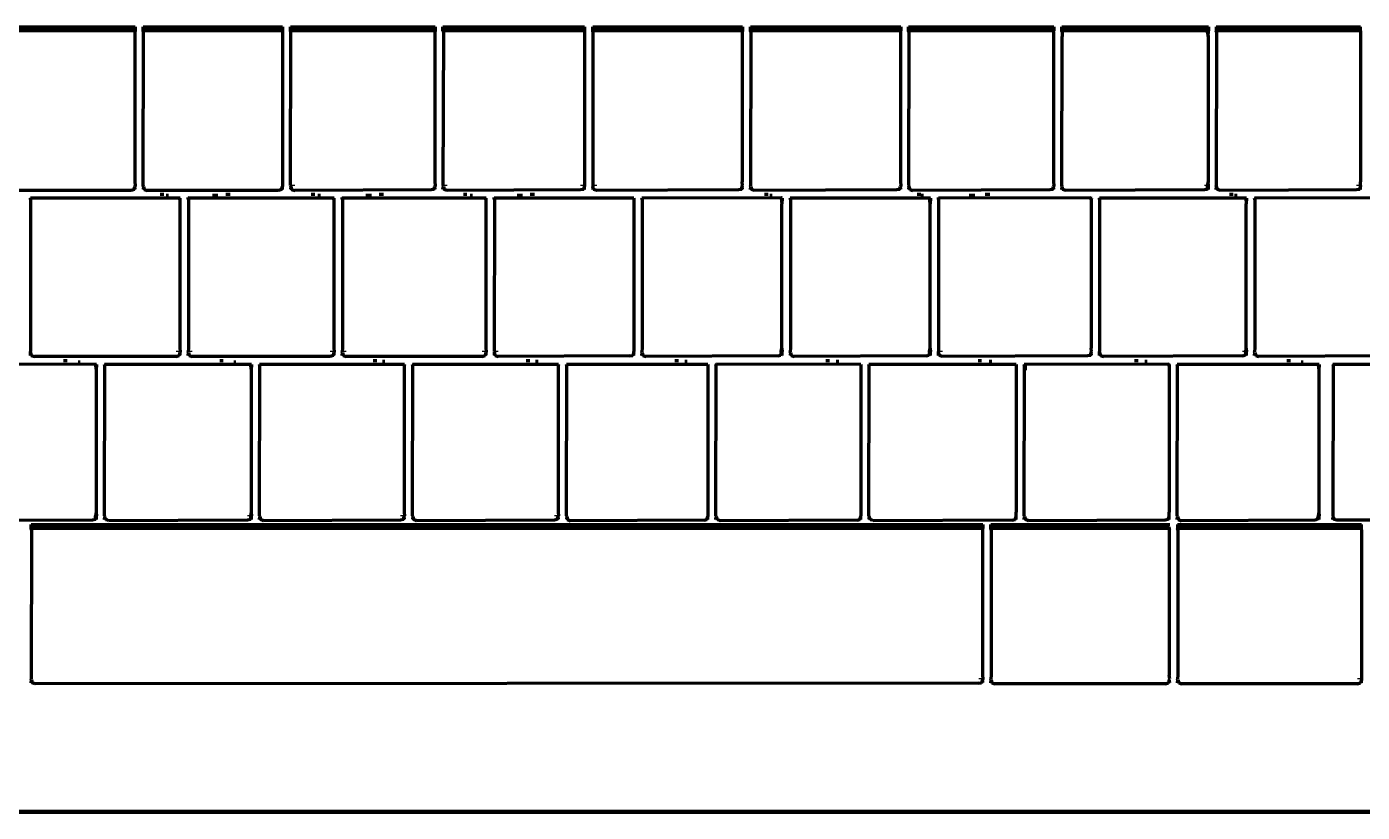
# Model space of a CAD drawing. Header units: millimetres. Extents: x 4307 to 31003, y 2809 to 20009.
# Drawn here: x 14917.8 to 15031.8, y 12631 to 12698 of the extents above; entities that cross this region are included whole.
import ezdxf

# ---------------------------------------------------------------- set-up
doc = ezdxf.new("R2010")
doc.units = ezdxf.units.MM
doc.layers.add('ProfileEdges', color=7, linetype='Continuous')

msp = doc.modelspace()

# ---------------------------------------------------------------- linework, layer by layer
for p, q in [((14914.6, 12684.1), (14927.01, 12684.1)), ((14927.09, 12684.44), (14927.01, 12684.44)), ((14927.01, 12684.1), (14927.09, 12684.1)), ((14927.86, 12684.44), (14927.78, 12684.44)), ((14927.78, 12684.1), (14927.86, 12684.1)), ((14927.86, 12684.1), (14939.58, 12684.1)), ((14939.58, 12684.1), (14939.67, 12684.1)), ((14940.7, 12684.44), (14940.35, 12684.44)), ((14940.35, 12684.1), (14940.44, 12684.1)), ((14940.44, 12684.1), (14952.34, 12684.07)), ((14952.59, 12684.1), (14952.68, 12684.1)), ((14953.71, 12684.44), (14953.36, 12684.44)), ((14953.36, 12684.1), (14953.45, 12684.1)), ((14953.45, 12684.1), (14965.11, 12684.07)), ((14965.37, 12684.44), (14965.11, 12684.44)), ((14965.37, 12684.1), (14965.45, 12684.1)), ((14966.48, 12684.44), (14966.14, 12684.44)), ((14966.14, 12684.1), (14966.22, 12684.1)), ((14966.22, 12684.1), (14978.59, 12684.07)), ((14978.93, 12684.44), (14978.85, 12684.44)), ((14978.85, 12684.1), (14978.93, 12684.1)), ((14979.7, 12684.44), (14979.62, 12684.44)), ((14979.62, 12684.1), (14979.7, 12684.1)), ((14979.7, 12684.1), (14992.08, 12684.07)), ((14992.43, 12684.44), (14992.34, 12684.44)), ((14992.34, 12684.1), (14992.43, 12684.1)), ((14993.2, 12684.44), (14993.11, 12684.44)), ((14993.11, 12684.1), (14993.2, 12684.1)), ((14993.2, 12684.1), (15005.16, 12684.07)), ((15005.5, 12684.44), (15005.41, 12684.44)), ((15005.41, 12684.1), (15005.5, 12684.1)), ((15006.27, 12684.44), (15006.19, 12684.44)), ((15006.19, 12684.1), (15006.27, 12684.1)), ((15006.27, 12684.1), (15018.35, 12684.07)), ((15018.6, 12684.44), (15018.35, 12684.44)), ((15018.69, 12684.44), (15018.6, 12684.44)), ((15018.6, 12684.1), (15018.69, 12684.1)), ((15019.46, 12684.44), (15019.37, 12684.44)), ((15019.37, 12684.1), (15019.46, 12684.1)), ((15019.46, 12684.1), (15031.35, 12684.07)), ((15031.69, 12684.44), (15031.35, 12684.44)), ((15031.61, 12684.1), (15031.69, 12684.1)), ((14918.22, 12670.27), (14918.14, 12670.27)), ((14918.14, 12669.93), (14918.22, 12669.93)), ((14918.22, 12669.93), (14930.84, 12669.93)), ((14930.93, 12670.27), (14930.58, 12670.27)), ((14930.84, 12669.93), (14930.93, 12669.93)), ((14931.95, 12670.27), (14931.61, 12670.27)), ((14931.61, 12669.93), (14931.7, 12669.93)), ((14931.7, 12669.93), (14943.98, 12669.93)), ((14944.07, 12670.27), (14943.72, 12670.27)), ((14943.98, 12669.93), (14944.07, 12669.93)), ((14945.09, 12670.27), (14944.75, 12670.27)), ((14944.75, 12669.93), (14944.84, 12669.93)), ((14944.84, 12669.93), (14956.96, 12669.93)), ((14957.05, 12670.27), (14956.7, 12670.27)), ((14956.96, 12669.93), (14957.05, 12669.93)), ((14958.08, 12670.27), (14957.73, 12670.27)), ((14957.73, 12669.93), (14957.82, 12669.93)), ((14957.82, 12669.93), (14969.31, 12669.9)), ((14969.66, 12670.27), (14969.57, 12670.27)), ((14969.57, 12669.93), (14969.66, 12669.93)), ((14970.34, 12669.93), (14970.43, 12669.93)), ((14970.43, 12669.93), (14981.97, 12669.9)), ((14982.18, 12669.95), (14982.31, 12669.93)), ((14982.31, 12670.27), (14982.22, 12670.27)), ((14983.08, 12670.27), (14983, 12670.27)), ((14983, 12669.93), (14983.08, 12669.93)), ((14983.08, 12669.93), (14994.62, 12669.9)), ((14994.83, 12669.95), (14994.96, 12669.93)), ((14994.96, 12670.27), (14994.88, 12670.27)), ((14995.99, 12670.27), (14995.65, 12670.27)), ((14995.65, 12669.93), (14995.73, 12669.93)), ((14995.73, 12669.93), (15008.37, 12669.9)), ((15008.71, 12670.27), (15008.62, 12670.27)), ((15008.62, 12669.93), (15008.71, 12669.93)), ((15009.48, 12670.27), (15009.39, 12670.27)), ((15009.39, 12669.93), (15009.48, 12669.93)), ((15009.48, 12669.93), (15021.61, 12669.9)), ((15021.88, 12670.27), (15021.61, 12670.27)), ((15021.83, 12669.95), (15021.96, 12669.93)), ((15021.96, 12670.27), (15021.88, 12670.27)), ((15022.73, 12670.27), (15022.64, 12670.27)), ((15022.64, 12669.93), (15022.73, 12669.93)), ((15022.73, 12669.93), (15034.33, 12669.9)), ((14923.44, 12655.94), (14923.7, 12655.94)), ((14923.78, 12656.27), (14923.69, 12656.27)), ((14923.7, 12655.94), (14923.78, 12655.94)), ((14924.47, 12655.94), (14924.55, 12655.94)), ((14936.94, 12656.27), (14936.68, 12656.27)), ((14936.68, 12655.94), (14936.94, 12655.94)), ((14937.02, 12656.27), (14936.94, 12656.27)), ((14936.94, 12655.94), (14937.02, 12655.94)), ((14937.71, 12655.94), (14937.79, 12655.94)), ((14937.79, 12655.94), (14938.05, 12655.94)), ((14950.08, 12656.27), (14949.74, 12656.27)), ((14949.74, 12655.94), (14950, 12655.94)), ((14950, 12655.94), (14950.08, 12655.94)), ((14950.77, 12655.94), (14950.85, 12655.94)), ((14950.85, 12655.94), (14951.11, 12655.94)), ((14963.21, 12656.27), (14962.87, 12656.27)), ((14962.87, 12655.94), (14963.12, 12655.94)), ((14963.12, 12655.94), (14963.21, 12655.94)), ((14963.98, 12656.27), (14963.89, 12656.27)), ((14963.89, 12655.94), (14963.98, 12655.94)), ((14963.98, 12655.94), (14964.24, 12655.94)), ((14975.64, 12655.94), (14975.89, 12655.94)), ((14975.98, 12656.27), (14975.89, 12656.27)), ((14975.89, 12655.94), (14975.98, 12655.94)), ((14976.75, 12656.27), (14976.66, 12656.27)), ((14976.66, 12655.94), (14976.75, 12655.94)), ((14988.7, 12655.94), (14988.95, 12655.94)), ((14989.04, 12656.27), (14988.95, 12656.27)), ((14988.95, 12655.94), (14989.04, 12655.94)), ((14989.81, 12656.27), (14989.72, 12656.27)), ((14989.72, 12655.94), (14989.81, 12655.94)), ((15001.95, 12655.94), (15002.21, 12655.94)), ((15002.3, 12656.27), (15002.21, 12656.27)), ((15002.21, 12655.94), (15002.3, 12655.94)), ((15002.98, 12655.94), (15003.07, 12655.94)), ((15003.07, 12655.94), (15003.33, 12655.94)), ((15015.01, 12655.94), (15015.27, 12655.94)), ((15015.36, 12656.27), (15015.27, 12656.27)), ((15015.27, 12655.94), (15015.36, 12655.94)), ((15016.04, 12655.94), (15016.13, 12655.94)), ((15016.13, 12655.94), (15016.39, 12655.94)), ((15027.8, 12655.94), (15027.95, 12655.94)), ((15028.01, 12655.95), (15028.14, 12655.94)), ((15028.14, 12656.27), (15028.06, 12656.27)), ((15029.32, 12656.27), (15029.41, 12656.27)), ((15029.32, 12655.94), (15029.41, 12655.94)), ((15029.41, 12655.94), (15029.66, 12655.94)), ((14918.2, 12642.02), (14918.29, 12642.02)), ((14918.29, 12642.02), (14999.09, 12641.98)), ((14999.43, 12642.35), (14999.09, 12642.35)), ((14999.34, 12642.02), (14999.43, 12642.02)), ((15000.11, 12642.02), (15000.2, 12642.02)), ((15000.2, 12642.02), (15015.3, 12642.02)), ((15015.39, 12642.35), (15015.3, 12642.35)), ((15015.3, 12642.02), (15015.39, 12642.02)), ((15016.07, 12642.02), (15016.16, 12642.02)), ((15016.16, 12642.02), (15031.69, 12642.02)), ((15031.77, 12642.35), (15031.43, 12642.35)), ((15031.69, 12642.02), (15031.77, 12642.02))]:
    msp.add_line(p, q)
at = {"layer": 'ProfileEdges', "lineweight": 211}
for p, q in [((14914.52, 12697.98), (14927.09, 12697.98)), ((14926.75, 12697.82), (14914.86, 12697.88)), ((14926.75, 12697.82), (14927.01, 12697.79)), ((14927.01, 12697.79), (14927.04, 12697.64)), ((14927.09, 12697.98), (14927.09, 12697.64)), ((14927.78, 12697.98), (14939.67, 12697.98)), ((14927.78, 12697.64), (14927.78, 12697.98)), ((14927.83, 12697.64), (14927.86, 12697.79)), ((14927.86, 12697.79), (14928.12, 12697.88)), ((14939.33, 12697.82), (14928.12, 12697.88)), ((14939.33, 12697.82), (14939.58, 12697.79)), ((14939.62, 12697.64), (14939.58, 12697.79)), ((14939.67, 12697.98), (14939.67, 12697.64)), ((14940.35, 12697.98), (14952.68, 12697.98)), ((14940.35, 12697.64), (14940.35, 12697.98)), ((14940.48, 12697.77), (14940.43, 12697.64)), ((14940.7, 12697.88), (14940.48, 12697.77)), ((14952.34, 12697.88), (14940.7, 12697.88)), ((14952.59, 12697.79), (14952.34, 12697.88)), ((14952.63, 12697.64), (14952.59, 12697.79)), ((14952.68, 12697.98), (14952.68, 12697.64)), ((14953.36, 12697.98), (14965.45, 12697.98)), ((14953.36, 12697.64), (14953.36, 12697.98)), ((14953.49, 12697.77), (14953.44, 12697.64)), ((14953.71, 12697.88), (14953.49, 12697.77)), ((14965.11, 12697.88), (14953.71, 12697.88)), ((14965.37, 12697.79), (14965.11, 12697.88)), ((14965.4, 12697.64), (14965.37, 12697.79)), ((14965.45, 12697.98), (14965.45, 12697.64)), ((14966.14, 12697.98), (14978.93, 12697.98)), ((14966.14, 12697.64), (14966.14, 12697.98)), ((14966.26, 12697.77), (14966.21, 12697.64)), ((14966.48, 12697.88), (14966.26, 12697.77)), ((14978.59, 12697.88), (14966.48, 12697.88)), ((14978.85, 12697.79), (14978.59, 12697.88)), ((14978.88, 12697.64), (14978.85, 12697.79)), ((14978.93, 12697.98), (14978.93, 12697.64)), ((14979.62, 12697.98), (14992.43, 12697.98)), ((14979.62, 12697.64), (14979.62, 12697.98)), ((14979.67, 12697.64), (14979.7, 12697.79)), ((14979.7, 12697.79), (14979.96, 12697.88)), ((14992.08, 12697.88), (14979.96, 12697.88)), ((14992.34, 12697.79), (14992.08, 12697.88)), ((14992.34, 12697.79), (14992.38, 12697.64)), ((14992.43, 12697.98), (14992.43, 12697.64)), ((14993.11, 12697.98), (15005.5, 12697.98)), ((14993.11, 12697.64), (14993.11, 12697.98)), ((14993.24, 12697.77), (14993.18, 12697.64)), ((14993.45, 12697.88), (14993.24, 12697.77)), ((15005.16, 12697.88), (14993.45, 12697.88)), ((15005.41, 12697.79), (15005.16, 12697.88)), ((15005.45, 12697.64), (15005.41, 12697.79)), ((15005.5, 12697.98), (15005.45, 12697.64)), ((15005.5, 12697.98), (15005.5, 12697.64)), ((15006.19, 12697.98), (15018.69, 12697.98)), ((15006.19, 12697.64), (15006.19, 12697.98)), ((15006.27, 12697.79), (15006.24, 12697.64)), ((15006.53, 12697.88), (15006.27, 12697.79)), ((15018.35, 12697.82), (15006.53, 12697.88)), ((15018.56, 12697.77), (15018.35, 12697.82)), ((15018.59, 12697.64), (15018.56, 12697.77)), ((15018.69, 12697.98), (15018.69, 12697.64)), ((15019.37, 12697.98), (15019.37, 12697.64)), ((15019.37, 12697.98), (15031.69, 12697.98)), ((15019.5, 12697.77), (15019.45, 12697.64)), ((15019.72, 12697.88), (15019.5, 12697.77)), ((15031.35, 12697.88), (15019.72, 12697.88)), ((15031.35, 12697.88), (15031.61, 12697.79)), ((15031.64, 12697.64), (15031.61, 12697.79)), ((15031.69, 12697.64), (15031.69, 12697.98)), ((14927.04, 12697.64), (14914.57, 12697.64)), ((14927.04, 12697.64), (14927.07, 12697.53)), ((14927.09, 12697.64), (14927.04, 12697.64)), ((14927.09, 12697.64), (14927.07, 12697.53)), ((14927.07, 12697.53), (14927.07, 12684.74)), ((14927.83, 12697.64), (14927.78, 12697.64)), ((14927.8, 12697.53), (14927.78, 12697.64)), ((14927.78, 12684.44), (14927.8, 12697.53)), ((14927.8, 12697.53), (14927.83, 12697.64)), ((14939.62, 12697.64), (14927.83, 12697.64)), ((14939.67, 12697.64), (14939.62, 12697.64)), ((14939.65, 12697.53), (14939.62, 12697.64)), ((14939.67, 12697.64), (14939.65, 12697.53)), ((14939.65, 12697.53), (14939.65, 12684.74)), ((14940.43, 12697.64), (14940.35, 12697.64)), ((14940.38, 12697.53), (14940.35, 12697.64)), ((14940.35, 12684.44), (14940.38, 12697.53)), ((14940.43, 12697.64), (14940.38, 12697.53)), ((14952.63, 12697.64), (14940.43, 12697.64)), ((14952.68, 12697.64), (14952.63, 12697.64)), ((14952.66, 12697.53), (14952.63, 12697.64)), ((14952.68, 12697.64), (14952.66, 12697.53)), ((14952.66, 12697.53), (14952.66, 12684.74)), ((14953.44, 12697.64), (14953.36, 12697.64)), ((14953.39, 12697.53), (14953.36, 12697.64)), ((14953.39, 12697.53), (14953.36, 12684.44)), ((14953.44, 12697.64), (14953.39, 12697.53)), ((14965.4, 12697.64), (14953.44, 12697.64)), ((14965.43, 12697.53), (14965.4, 12697.64)), ((14965.45, 12697.64), (14965.4, 12697.64)), ((14965.45, 12697.64), (14965.43, 12697.53)), ((14965.43, 12697.53), (14965.43, 12684.74)), ((14966.21, 12697.64), (14966.14, 12697.64)), ((14966.16, 12697.53), (14966.14, 12697.64)), ((14966.16, 12697.53), (14966.14, 12684.44)), ((14966.21, 12697.64), (14966.16, 12697.53)), ((14978.88, 12697.64), (14966.21, 12697.64)), ((14978.91, 12697.53), (14978.88, 12697.64)), ((14978.93, 12697.64), (14978.88, 12697.64)), ((14978.93, 12697.64), (14978.91, 12697.53)), ((14978.91, 12697.53), (14978.91, 12684.74)), ((14979.67, 12697.64), (14979.62, 12697.64)), ((14979.64, 12697.53), (14979.62, 12697.64)), ((14979.64, 12697.53), (14979.62, 12684.44)), ((14979.64, 12697.53), (14979.67, 12697.64)), ((14992.38, 12697.64), (14979.67, 12697.64)), ((14992.38, 12697.64), (14992.41, 12697.53)), ((14992.43, 12697.64), (14992.38, 12697.64)), ((14992.41, 12697.53), (14992.43, 12697.64)), ((14992.41, 12697.53), (14992.41, 12684.74)), ((14993.18, 12697.64), (14993.11, 12697.64)), ((14993.13, 12697.53), (14993.11, 12697.64)), ((14993.13, 12697.53), (14993.11, 12684.44)), ((14993.18, 12697.64), (14993.13, 12697.53)), ((15005.45, 12697.64), (14993.18, 12697.64)), ((15005.48, 12697.53), (15005.45, 12697.64)), ((15005.5, 12697.64), (15005.45, 12697.64)), ((15005.48, 12697.53), (15005.5, 12697.64)), ((15005.48, 12697.53), (15005.48, 12684.74)), ((15006.24, 12697.64), (15006.19, 12697.64)), ((15006.21, 12697.53), (15006.19, 12697.64)), ((15006.19, 12684.44), (15006.21, 12697.15)), ((15006.24, 12697.64), (15006.21, 12697.53)), ((15006.21, 12697.53), (15006.21, 12697.15)), ((15018.59, 12697.64), (15006.24, 12697.64)), ((15018.6, 12697.54), (15018.59, 12697.64)), ((15018.69, 12697.64), (15018.59, 12697.64)), ((15018.6, 12697.54), (15018.67, 12697.15)), ((15018.67, 12697.15), (15018.69, 12697.64)), ((15018.67, 12697.15), (15018.67, 12684.74)), ((15019.45, 12697.64), (15019.37, 12697.64)), ((15019.4, 12697.53), (15019.37, 12697.64)), ((15019.4, 12697.53), (15019.37, 12684.44)), ((15019.45, 12697.64), (15019.4, 12697.53)), ((15031.64, 12697.64), (15019.45, 12697.64)), ((15031.67, 12697.53), (15031.64, 12697.64)), ((15031.69, 12697.64), (15031.64, 12697.64)), ((15031.69, 12697.64), (15031.67, 12697.53)), ((15031.67, 12697.53), (15031.67, 12684.74)), ((14926.75, 12684.01), (14914.86, 12684.01)), ((14927.01, 12684.1), (14926.75, 12684.01)), ((14927.01, 12684.1), (14927.07, 12684.36)), ((14927.07, 12684.74), (14927.09, 12684.44)), ((14927.09, 12684.44), (14927.07, 12684.36)), ((14927.09, 12684.1), (14927.07, 12684.36)), ((14927.8, 12684.36), (14927.78, 12684.44)), ((14927.8, 12684.36), (14927.78, 12684.1)), ((14927.8, 12684.36), (14927.86, 12684.1)), ((14927.86, 12684.1), (14928.12, 12684.01)), ((14939.33, 12684.01), (14928.12, 12684.01)), ((14939.58, 12684.1), (14939.33, 12684.01)), ((14939.58, 12684.1), (14939.65, 12684.36)), ((14939.65, 12684.74), (14939.67, 12684.44)), ((14939.67, 12684.44), (14939.65, 12684.36)), ((14939.67, 12684.1), (14939.65, 12684.36)), ((14940.35, 12684.44), (14940.38, 12684.36)), ((14940.38, 12684.36), (14940.35, 12684.1)), ((14940.38, 12684.36), (14940.44, 12684.1)), ((14940.44, 12684.1), (14940.7, 12684.01)), ((14952.34, 12684.07), (14940.7, 12684.01)), ((14952.59, 12684.1), (14952.34, 12684.07)), ((14952.59, 12684.1), (14952.66, 12684.36)), ((14952.66, 12684.74), (14952.68, 12684.44)), ((14952.68, 12684.44), (14952.66, 12684.36)), ((14952.68, 12684.1), (14952.66, 12684.36)), ((14953.39, 12684.36), (14953.36, 12684.44)), ((14953.36, 12684.1), (14953.39, 12684.36)), ((14953.39, 12684.36), (14953.45, 12684.1)), ((14953.71, 12684.01), (14953.45, 12684.1)), ((14965.11, 12684.07), (14953.71, 12684.01)), ((14965.37, 12684.1), (14965.11, 12684.07)), ((14965.37, 12684.1), (14965.43, 12684.36)), ((14965.43, 12684.74), (14965.45, 12684.44)), ((14965.45, 12684.44), (14965.43, 12684.36)), ((14965.45, 12684.1), (14965.43, 12684.36)), ((14966.14, 12684.44), (14966.16, 12684.36)), ((14966.16, 12684.36), (14966.14, 12684.1)), ((14966.22, 12684.1), (14966.16, 12684.36)), ((14966.48, 12684.01), (14966.22, 12684.1)), ((14978.59, 12684.07), (14966.48, 12684.01)), ((14978.85, 12684.1), (14978.59, 12684.07)), ((14978.85, 12684.1), (14978.91, 12684.36)), ((14978.93, 12684.44), (14978.91, 12684.74)), ((14978.91, 12684.36), (14978.93, 12684.44)), ((14978.93, 12684.1), (14978.91, 12684.36)), ((14979.64, 12684.36), (14979.62, 12684.44)), ((14979.62, 12684.1), (14979.64, 12684.36)), ((14979.64, 12684.36), (14979.7, 12684.1)), ((14979.96, 12684.01), (14979.7, 12684.1)), ((14992.08, 12684.07), (14979.96, 12684.01)), ((14992.34, 12684.1), (14992.08, 12684.07)), ((14992.34, 12684.1), (14992.41, 12684.36)), ((14992.41, 12684.74), (14992.43, 12684.44)), ((14992.43, 12684.44), (14992.41, 12684.36)), ((14992.43, 12684.1), (14992.41, 12684.36)), ((14993.11, 12684.44), (14993.13, 12684.36)), ((14993.13, 12684.36), (14993.11, 12684.1)), ((14993.13, 12684.36), (14993.2, 12684.1)), ((14993.2, 12684.1), (14993.45, 12684.01)), ((15005.16, 12684.07), (14993.45, 12684.01)), ((15005.41, 12684.1), (15005.16, 12684.07)), ((15005.41, 12684.1), (15005.48, 12684.36)), ((15005.48, 12684.74), (15005.5, 12684.44)), ((15005.5, 12684.44), (15005.48, 12684.36)), ((15005.5, 12684.1), (15005.48, 12684.36)), ((15006.21, 12684.36), (15006.19, 12684.44)), ((15006.19, 12684.1), (15006.21, 12684.36)), ((15006.27, 12684.1), (15006.21, 12684.36)), ((15006.53, 12684.01), (15006.27, 12684.1)), ((15018.35, 12684.07), (15006.53, 12684.01)), ((15018.6, 12684.1), (15018.35, 12684.07)), ((15018.67, 12684.74), (15018.6, 12684.44)), ((15018.6, 12684.44), (15018.6, 12684.1)), ((15018.69, 12684.44), (15018.67, 12684.74)), ((15018.69, 12684.1), (15018.69, 12684.44)), ((15019.4, 12684.36), (15019.37, 12684.44)), ((15019.37, 12684.1), (15019.4, 12684.36)), ((15019.46, 12684.1), (15019.4, 12684.36)), ((15019.72, 12684.01), (15019.46, 12684.1)), ((15031.35, 12684.07), (15019.72, 12684.01)), ((15031.61, 12684.1), (15031.35, 12684.07)), ((15031.61, 12684.1), (15031.67, 12684.36)), ((15031.69, 12684.44), (15031.67, 12684.74)), ((15031.69, 12684.44), (15031.67, 12684.36)), ((15031.69, 12684.1), (15031.67, 12684.36)), ((14918.21, 12683.35), (14918.14, 12683.35)), ((14918.16, 12683.23), (14918.14, 12683.35)), ((14918.21, 12683.35), (14918.16, 12683.23)), ((14918.16, 12683.23), (14918.16, 12670.57)), ((14930.87, 12683.36), (14918.21, 12683.35)), ((14929.22, 12683.69), (14929.52, 12683.69)), ((14929.94, 12683.59), (14929.72, 12683.59)), ((14930.91, 12683.23), (14930.87, 12683.36)), ((14930.93, 12683.35), (14930.87, 12683.36)), ((14930.93, 12683.35), (14930.91, 12683.23)), ((14930.91, 12683.23), (14930.91, 12670.57)), ((14931.61, 12683.35), (14931.61, 12683.41)), ((14931.68, 12683.35), (14931.61, 12683.35)), ((14931.63, 12683.23), (14931.61, 12683.35)), ((14931.68, 12683.35), (14931.63, 12683.23)), ((14931.63, 12683.23), (14931.63, 12670.57)), ((14931.71, 12683.42), (14931.68, 12683.35)), ((14944.01, 12683.36), (14931.68, 12683.35)), ((14934.15, 12683.59), (14933.68, 12683.59)), ((14934.82, 12683.69), (14935.2, 12683.69)), ((14942.11, 12683.69), (14942.41, 12683.69)), ((14942.9, 12683.59), (14942.68, 12683.59)), ((14944.04, 12683.23), (14944.01, 12683.36)), ((14944.07, 12683.35), (14944.01, 12683.36)), ((14944.07, 12683.35), (14944.04, 12683.23)), ((14944.04, 12683.23), (14944.04, 12670.57)), ((14944.75, 12683.35), (14944.75, 12683.41)), ((14944.82, 12683.35), (14944.75, 12683.35)), ((14944.77, 12683.23), (14944.75, 12683.35)), ((14944.82, 12683.35), (14944.77, 12683.23)), ((14944.77, 12683.23), (14944.77, 12670.57)), ((14944.85, 12683.42), (14944.82, 12683.35)), ((14956.99, 12683.36), (14944.82, 12683.35)), ((14947.25, 12683.59), (14946.78, 12683.59)), ((14947.9, 12683.69), (14948.28, 12683.69)), ((14955.1, 12683.69), (14955.41, 12683.69)), ((14955.89, 12683.59), (14955.67, 12683.59)), ((14957.03, 12683.23), (14956.99, 12683.36)), ((14957.05, 12683.35), (14956.99, 12683.36)), ((14957.05, 12683.35), (14957.03, 12683.23)), ((14957.03, 12683.23), (14957.03, 12670.57)), ((14957.73, 12683.35), (14957.73, 12683.41)), ((14957.78, 12683.35), (14957.73, 12683.35)), ((14957.75, 12683.23), (14957.73, 12683.35)), ((14957.75, 12683.23), (14957.73, 12670.27)), ((14957.75, 12683.23), (14957.78, 12683.35)), ((14957.78, 12683.35), (14957.8, 12683.42)), ((14969.61, 12683.35), (14957.78, 12683.35)), ((14960.16, 12683.59), (14959.69, 12683.59)), ((14960.79, 12683.69), (14961.17, 12683.69)), ((14969.61, 12683.35), (14969.64, 12683.23)), ((14969.66, 12683.35), (14969.61, 12683.35)), ((14969.66, 12683.35), (14969.64, 12683.23)), ((14969.64, 12683.23), (14969.64, 12670.57)), ((14970.39, 12683.36), (14970.34, 12683.35)), ((14970.36, 12683.23), (14970.34, 12683.35)), ((14970.36, 12683.23), (14970.39, 12683.36)), ((14970.36, 12683.23), (14970.36, 12670.57)), ((14982.24, 12683.37), (14970.39, 12683.36)), ((14980.81, 12683.69), (14981.11, 12683.69)), ((14981.46, 12683.59), (14981.25, 12683.59)), ((14982.24, 12683.37), (14982.29, 12682.86)), ((14982.31, 12683.35), (14982.24, 12683.37)), ((14982.31, 12683.35), (14982.29, 12682.86)), ((14982.29, 12670.57), (14982.29, 12682.86)), ((14983.05, 12683.35), (14983, 12683.35)), ((14983.02, 12683.23), (14983, 12683.35)), ((14983.02, 12683.23), (14983.05, 12683.35)), ((14983.02, 12683.23), (14983.02, 12670.57)), ((14994.89, 12683.35), (14983.05, 12683.35)), ((14993.83, 12683.69), (14994.14, 12683.69)), ((14994.38, 12683.59), (14994.16, 12683.59)), ((14994.89, 12683.35), (14994.89, 12683.38)), ((14994.94, 12682.86), (14994.89, 12683.35)), ((14994.96, 12683.35), (14994.89, 12683.35)), ((14994.96, 12683.35), (14994.94, 12682.86)), ((14994.94, 12670.57), (14994.94, 12682.86)), ((14995.65, 12683.35), (14995.65, 12683.4)), ((14995.7, 12683.35), (14995.65, 12683.35)), ((14995.67, 12683.23), (14995.65, 12683.35)), ((14995.67, 12683.23), (14995.65, 12670.27)), ((14995.67, 12683.23), (14995.7, 12683.35)), ((14995.7, 12683.35), (14995.71, 12683.4)), ((15008.65, 12683.37), (14995.7, 12683.35)), ((14998.75, 12683.59), (14998.28, 12683.59)), ((14999.65, 12683.69), (15000.03, 12683.69)), ((15008.69, 12683.23), (15008.65, 12683.37)), ((15008.71, 12683.35), (15008.65, 12683.37)), ((15008.71, 12683.35), (15008.69, 12683.23)), ((15008.69, 12683.23), (15008.69, 12670.57)), ((15009.47, 12683.35), (15009.39, 12683.35)), ((15009.41, 12683.23), (15009.39, 12683.35)), ((15009.47, 12683.35), (15009.41, 12683.23)), ((15009.41, 12683.23), (15009.41, 12670.57)), ((15021.88, 12683.35), (15009.47, 12683.35)), ((15020.5, 12683.69), (15020.81, 12683.69)), ((15021.14, 12683.59), (15020.93, 12683.59)), ((15021.88, 12683.35), (15021.93, 12682.86)), ((15021.96, 12683.35), (15021.88, 12683.35)), ((15021.96, 12683.35), (15021.93, 12682.86)), ((15021.93, 12670.57), (15021.93, 12682.86)), ((15022.72, 12683.36), (15022.64, 12683.35)), ((15022.66, 12683.23), (15022.64, 12683.35)), ((15022.72, 12683.36), (15022.66, 12683.23)), ((15022.66, 12683.23), (15022.66, 12670.57)), ((15034.6, 12683.38), (15022.72, 12683.36)), ((14918.16, 12670.57), (14918.14, 12670.27)), ((14930.91, 12670.57), (14930.93, 12670.27)), ((14931.63, 12670.57), (14931.61, 12670.27)), ((14944.04, 12670.57), (14944.07, 12670.27)), ((14944.77, 12670.57), (14944.75, 12670.27)), ((14957.03, 12670.57), (14957.05, 12670.27)), ((14969.64, 12670.57), (14969.66, 12670.27)), ((14970.36, 12670.57), (14970.34, 12670.27)), ((14982.22, 12670.27), (14982.29, 12670.57)), ((14982.29, 12670.57), (14982.31, 12670.27)), ((14983.02, 12670.57), (14983, 12670.27)), ((14994.88, 12670.27), (14994.94, 12670.57)), ((14994.94, 12670.57), (14994.96, 12670.27)), ((15008.71, 12670.27), (15008.69, 12670.57)), ((15009.41, 12670.57), (15009.39, 12670.27)), ((15021.88, 12670.27), (15021.93, 12670.57)), ((15021.93, 12670.57), (15021.96, 12670.27)), ((15022.66, 12670.57), (15022.64, 12670.27)), ((14923.68, 12669.18), (14911.26, 12669.19)), ((14918.16, 12670.19), (14918.14, 12670.27)), ((14918.14, 12669.93), (14918.16, 12670.19)), ((14918.16, 12670.19), (14918.22, 12669.93)), ((14918.22, 12669.93), (14918.48, 12669.84)), ((14930.58, 12669.84), (14918.48, 12669.84)), ((14920.96, 12669.52), (14921.27, 12669.52)), ((14922.38, 12669.37), (14922.21, 12669.37)), ((14923.68, 12669.18), (14923.7, 12669.08)), ((14923.78, 12669.18), (14923.68, 12669.18)), ((14923.78, 12669.18), (14923.76, 12668.69)), ((14924.49, 12669.06), (14924.47, 12669.18)), ((14924.54, 12669.18), (14924.47, 12669.18)), ((14924.54, 12669.18), (14924.49, 12669.06)), ((14936.92, 12669.18), (14924.54, 12669.18)), ((14930.58, 12669.84), (14930.84, 12669.93)), ((14930.91, 12670.19), (14930.84, 12669.93)), ((14930.93, 12670.27), (14930.91, 12670.19)), ((14930.93, 12669.93), (14930.91, 12670.19)), ((14931.63, 12670.19), (14931.61, 12670.27)), ((14931.61, 12669.93), (14931.63, 12670.19)), ((14931.63, 12670.19), (14931.7, 12669.93)), ((14931.7, 12669.93), (14931.95, 12669.84)), ((14943.72, 12669.84), (14931.95, 12669.84)), ((14934.31, 12669.52), (14934.61, 12669.52)), ((14935.69, 12669.37), (14935.51, 12669.37)), ((14936.92, 12669.18), (14936.94, 12669.08)), ((14937.02, 12669.18), (14936.92, 12669.18)), ((14937.02, 12669.18), (14937, 12668.69)), ((14937.73, 12669.06), (14937.71, 12669.18)), ((14937.76, 12669.18), (14937.71, 12669.18)), ((14937.73, 12669.06), (14937.76, 12669.18)), ((14950.03, 12669.18), (14937.76, 12669.18)), ((14943.98, 12669.93), (14943.72, 12669.84)), ((14944.04, 12670.19), (14943.98, 12669.93)), ((14944.07, 12670.27), (14944.04, 12670.19)), ((14944.07, 12669.93), (14944.04, 12670.19)), ((14944.77, 12670.19), (14944.75, 12670.27)), ((14944.75, 12669.93), (14944.77, 12670.19)), ((14944.77, 12670.19), (14944.84, 12669.93)), ((14944.84, 12669.93), (14945.09, 12669.84)), ((14956.7, 12669.84), (14945.09, 12669.84)), ((14947.4, 12669.52), (14947.71, 12669.52)), ((14948.4, 12669.42), (14948.19, 12669.42)), ((14950.03, 12669.18), (14950.06, 12669.06)), ((14950.08, 12669.18), (14950.03, 12669.18)), ((14950.08, 12669.18), (14950.06, 12669.06)), ((14950.84, 12669.18), (14950.77, 12669.18)), ((14950.79, 12669.06), (14950.77, 12669.18)), ((14950.84, 12669.18), (14950.79, 12669.06)), ((14963.16, 12669.18), (14950.84, 12669.18)), ((14956.7, 12669.84), (14956.96, 12669.93)), ((14957.03, 12670.19), (14956.96, 12669.93)), ((14957.05, 12670.27), (14957.03, 12670.19)), ((14957.05, 12669.93), (14957.03, 12670.19)), ((14957.73, 12670.27), (14957.75, 12670.19)), ((14957.75, 12670.19), (14957.73, 12669.93)), ((14957.82, 12669.93), (14957.75, 12670.19)), ((14957.82, 12669.93), (14958.08, 12669.84)), ((14969.31, 12669.9), (14958.08, 12669.84)), ((14960.47, 12669.52), (14960.77, 12669.52)), ((14961.49, 12669.42), (14961.27, 12669.42)), ((14963.16, 12669.18), (14963.19, 12669.06)), ((14963.21, 12669.18), (14963.16, 12669.18)), ((14963.21, 12669.18), (14963.19, 12669.06)), ((14963.94, 12669.18), (14963.89, 12669.18)), ((14963.92, 12669.06), (14963.89, 12669.18)), ((14963.92, 12669.06), (14963.94, 12669.18)), ((14975.93, 12669.18), (14963.94, 12669.18)), ((14969.31, 12669.9), (14969.57, 12669.93)), ((14969.64, 12670.19), (14969.57, 12669.93)), ((14969.64, 12670.19), (14969.66, 12670.27)), ((14969.66, 12669.93), (14969.64, 12670.19)), ((14970.36, 12670.19), (14970.34, 12670.27)), ((14970.34, 12669.93), (14970.36, 12670.19)), ((14970.36, 12670.19), (14970.43, 12669.93)), ((14970.43, 12669.93), (14970.68, 12669.84)), ((14981.97, 12669.9), (14970.68, 12669.84)), ((14973.16, 12669.52), (14973.47, 12669.52)), ((14974.2, 12669.42), (14973.99, 12669.42)), ((14975.93, 12669.18), (14975.96, 12669.06)), ((14975.98, 12669.18), (14975.93, 12669.18)), ((14975.98, 12669.18), (14975.96, 12669.06)), ((14976.72, 12669.19), (14976.66, 12669.18)), ((14976.69, 12669.06), (14976.66, 12669.18)), ((14976.69, 12669.06), (14976.72, 12669.19)), ((14988.99, 12669.18), (14976.72, 12669.19)), ((14981.97, 12669.9), (14982.18, 12669.95)), ((14982.22, 12670.18), (14982.18, 12669.95)), ((14982.22, 12670.18), (14982.22, 12670.27)), ((14982.31, 12669.93), (14982.31, 12670.27)), ((14983.02, 12670.19), (14983, 12670.27)), ((14983.02, 12670.19), (14983, 12669.93)), ((14983.02, 12670.19), (14983.08, 12669.93)), ((14983.08, 12669.93), (14983.34, 12669.84)), ((14994.62, 12669.9), (14983.34, 12669.84)), ((14986.04, 12669.52), (14986.35, 12669.52)), ((14987.14, 12669.42), (14986.92, 12669.42)), ((14988.99, 12669.18), (14989.02, 12669.06)), ((14989.04, 12669.18), (14988.99, 12669.18)), ((14989.04, 12669.18), (14989.02, 12669.06)), ((14989.77, 12669.18), (14989.72, 12669.18)), ((14989.75, 12669.06), (14989.72, 12669.18)), ((14989.75, 12669.06), (14989.77, 12669.18)), ((15002.25, 12669.18), (14989.77, 12669.18)), ((14994.62, 12669.9), (14994.83, 12669.95)), ((14994.88, 12670.18), (14994.83, 12669.95)), ((14994.88, 12670.18), (14994.88, 12670.27)), ((14994.96, 12669.93), (14994.96, 12670.27)), ((14995.67, 12670.19), (14995.65, 12670.27)), ((14995.65, 12669.93), (14995.67, 12670.19)), ((14995.73, 12669.93), (14995.67, 12670.19)), ((14995.99, 12669.84), (14995.73, 12669.93)), ((15008.37, 12669.9), (14995.99, 12669.84)), ((14999.03, 12669.52), (14999.34, 12669.52)), ((15000.2, 12669.42), (14999.99, 12669.42)), ((15002.25, 12669.18), (15002.28, 12669.06)), ((15002.3, 12669.18), (15002.25, 12669.18)), ((15002.3, 12669.18), (15002.28, 12669.06)), ((15003.03, 12669.18), (15002.98, 12669.18)), ((15003, 12669.06), (15002.98, 12669.18)), ((15003, 12669.06), (15003.03, 12669.18)), ((15003.07, 12669.18), (15003.03, 12669.18)), ((15015.31, 12669.19), (15003.07, 12669.18)), ((15003.07, 12668.67), (15003.07, 12669.18)), ((15008.62, 12669.93), (15008.37, 12669.9)), ((15008.62, 12669.93), (15008.69, 12670.19)), ((15008.69, 12670.19), (15008.71, 12670.27)), ((15008.71, 12669.93), (15008.69, 12670.19)), ((15009.41, 12670.19), (15009.39, 12670.27)), ((15009.39, 12669.93), (15009.41, 12670.19)), ((15009.41, 12670.19), (15009.48, 12669.93)), ((15009.48, 12669.93), (15009.74, 12669.84)), ((15021.61, 12669.9), (15009.74, 12669.84)), ((15012.4, 12669.52), (15012.7, 12669.52)), ((15013.48, 12669.42), (15013.26, 12669.42)), ((15015.34, 12669.06), (15015.31, 12669.19)), ((15015.36, 12669.18), (15015.31, 12669.19)), ((15015.36, 12669.18), (15015.34, 12669.06)), ((15016.06, 12669.06), (15016.04, 12669.18)), ((15016.09, 12669.18), (15016.04, 12669.18)), ((15016.06, 12669.06), (15016.09, 12669.18)), ((15028.07, 12669.18), (15016.09, 12669.18)), ((15021.61, 12669.9), (15021.83, 12669.95)), ((15021.87, 12670.18), (15021.83, 12669.95)), ((15021.87, 12670.18), (15021.88, 12670.27)), ((15021.96, 12669.93), (15021.96, 12670.27)), ((15022.66, 12670.19), (15022.64, 12670.27)), ((15022.64, 12669.93), (15022.66, 12670.19)), ((15022.66, 12670.19), (15022.73, 12669.93)), ((15022.73, 12669.93), (15022.98, 12669.84)), ((15034.33, 12669.9), (15022.98, 12669.84)), ((15025.39, 12669.52), (15025.69, 12669.52)), ((15026.78, 12669.37), (15026.61, 12669.37)), ((15028.07, 12669.18), (15028.12, 12668.69)), ((15028.14, 12669.18), (15028.07, 12669.18)), ((15028.14, 12669.18), (15028.12, 12668.69)), ((15029.39, 12669.18), (15029.32, 12669.18)), ((15029.32, 12669.18), (15029.34, 12669.06)), ((15029.39, 12669.18), (15029.34, 12669.06)), ((15063.92, 12669.18), (15029.39, 12669.18)), ((14923.7, 12669.08), (14923.76, 12668.69)), ((14923.76, 12668.69), (14923.76, 12656.57)), ((14924.47, 12656.27), (14924.49, 12669.06)), ((14936.94, 12669.08), (14937, 12668.69)), ((14937, 12668.69), (14937, 12656.57)), ((14937.71, 12656.27), (14937.73, 12669.06)), ((14950.06, 12669.06), (14950.06, 12656.57)), ((14950.77, 12656.27), (14950.79, 12669.06)), ((14963.19, 12669.06), (14963.19, 12656.57)), ((14963.89, 12656.27), (14963.92, 12669.06)), ((14975.96, 12669.06), (14975.96, 12656.57)), ((14976.66, 12656.27), (14976.69, 12669.06)), ((14989.02, 12669.06), (14989.02, 12656.57)), ((14989.72, 12656.27), (14989.75, 12668.69)), ((14989.75, 12668.69), (14989.75, 12669.06)), ((15002.28, 12669.06), (15002.28, 12656.57)), ((15002.98, 12656.27), (15003, 12669.06)), ((15015.34, 12669.06), (15015.34, 12656.57)), ((15016.04, 12656.27), (15016.06, 12669.06)), ((15028.12, 12668.69), (15028.12, 12656.57)), ((15029.34, 12669.06), (15029.32, 12656.27)), ((14923.44, 12655.9), (14911.55, 12655.84)), ((14918.2, 12655.52), (14999.43, 12655.52)), ((14918.2, 12655.19), (14918.2, 12655.52)), ((14923.7, 12655.94), (14923.44, 12655.9)), ((14923.76, 12656.57), (14923.69, 12656.27)), ((14923.7, 12656.18), (14923.69, 12656.27)), ((14923.7, 12655.94), (14923.7, 12656.18)), ((14923.76, 12656.57), (14923.78, 12656.27)), ((14923.78, 12655.94), (14923.78, 12656.27)), ((14924.49, 12656.2), (14924.47, 12656.27)), ((14924.47, 12655.94), (14924.49, 12656.2)), ((14924.55, 12655.94), (14924.49, 12656.2)), ((14924.55, 12655.94), (14924.66, 12655.94)), ((14924.81, 12655.84), (14924.66, 12655.94)), ((14936.68, 12655.9), (14924.81, 12655.84)), ((14936.94, 12655.94), (14936.68, 12655.9)), ((14937, 12656.57), (14936.94, 12656.27)), ((14936.94, 12656.27), (14936.94, 12655.94)), ((14937, 12656.57), (14937.02, 12656.27)), ((14937.02, 12655.94), (14937.02, 12656.27)), ((14937.73, 12656.2), (14937.71, 12656.27)), ((14937.71, 12655.94), (14937.73, 12656.2)), ((14937.73, 12656.2), (14937.79, 12655.94)), ((14938.05, 12655.84), (14937.79, 12655.94)), ((14949.74, 12655.9), (14938.05, 12655.84)), ((14950, 12655.94), (14949.74, 12655.9)), ((14950, 12655.94), (14950.06, 12656.2)), ((14950.06, 12656.57), (14950.08, 12656.27)), ((14950.08, 12656.27), (14950.06, 12656.2)), ((14950.08, 12655.94), (14950.06, 12656.2)), ((14950.77, 12656.27), (14950.79, 12656.2)), ((14950.79, 12656.2), (14950.77, 12655.94)), ((14950.79, 12656.2), (14950.85, 12655.94)), ((14951.11, 12655.84), (14950.85, 12655.94)), ((14962.87, 12655.9), (14951.11, 12655.84)), ((14963.12, 12655.94), (14962.87, 12655.9)), ((14963.12, 12655.94), (14963.19, 12656.2)), ((14963.19, 12656.57), (14963.21, 12656.27)), ((14963.19, 12656.2), (14963.21, 12656.27)), ((14963.21, 12655.94), (14963.19, 12656.2)), ((14963.89, 12656.27), (14963.92, 12656.2)), ((14963.92, 12656.2), (14963.89, 12655.94)), ((14963.92, 12656.2), (14963.98, 12655.94)), ((14963.98, 12655.94), (14964.24, 12655.84)), ((14975.64, 12655.9), (14964.24, 12655.84)), ((14975.64, 12655.9), (14975.89, 12655.94)), ((14975.89, 12655.94), (14975.96, 12656.2)), ((14975.96, 12656.57), (14975.98, 12656.27)), ((14975.98, 12656.27), (14975.96, 12656.2)), ((14975.98, 12655.94), (14975.96, 12656.2)), ((14976.69, 12656.2), (14976.66, 12656.27)), ((14976.66, 12655.94), (14976.69, 12656.2)), ((14976.69, 12656.2), (14976.75, 12655.94)), ((14976.75, 12655.94), (14976.86, 12655.94)), ((14976.86, 12655.94), (14977.01, 12655.84)), ((14988.7, 12655.9), (14977.01, 12655.84)), ((14988.7, 12655.9), (14988.95, 12655.94)), ((14988.95, 12655.94), (14989.02, 12656.2)), ((14989.02, 12656.57), (14989.04, 12656.27)), ((14989.02, 12656.2), (14989.04, 12656.27)), ((14989.04, 12655.94), (14989.02, 12656.2)), ((14989.72, 12656.27), (14989.75, 12656.2)), ((14989.75, 12656.2), (14989.72, 12655.94)), ((14989.81, 12655.94), (14989.75, 12656.2)), ((14989.81, 12655.94), (14989.92, 12655.94)), ((14990.07, 12655.84), (14989.92, 12655.94)), ((15001.95, 12655.9), (14990.07, 12655.84)), ((14999.43, 12655.52), (14999.43, 12655.19)), ((15000.11, 12655.52), (15015.39, 12655.52)), ((15000.11, 12655.19), (15000.11, 12655.52)), ((15001.95, 12655.9), (15002.21, 12655.94)), ((15002.21, 12655.94), (15002.28, 12656.2)), ((15002.3, 12656.27), (15002.28, 12656.57)), ((15002.28, 12656.2), (15002.3, 12656.27)), ((15002.3, 12655.94), (15002.28, 12656.2)), ((15003, 12656.2), (15002.98, 12656.27)), ((15002.98, 12655.94), (15003, 12656.2)), ((15003, 12656.2), (15003.07, 12655.94)), ((15003.33, 12655.84), (15003.07, 12655.94)), ((15015.01, 12655.9), (15003.33, 12655.84)), ((15015.27, 12655.94), (15015.01, 12655.9)), ((15015.27, 12655.94), (15015.34, 12656.2)), ((15015.36, 12656.27), (15015.34, 12656.57)), ((15015.34, 12656.2), (15015.36, 12656.27)), ((15015.36, 12655.94), (15015.34, 12656.2)), ((15016.06, 12656.2), (15016.04, 12656.27)), ((15016.04, 12655.94), (15016.06, 12656.2)), ((15016.06, 12656.2), (15016.13, 12655.94)), ((15016.07, 12655.52), (15016.07, 12655.19)), ((15016.07, 12655.52), (15031.77, 12655.52)), ((15016.13, 12655.94), (15016.39, 12655.84)), ((15027.8, 12655.9), (15016.39, 12655.84)), ((15027.95, 12655.94), (15027.8, 12655.9)), ((15028.01, 12655.95), (15027.95, 12655.94)), ((15028.01, 12655.95), (15028.06, 12656.18)), ((15028.12, 12656.57), (15028.06, 12656.27)), ((15028.06, 12656.27), (15028.06, 12656.18)), ((15028.12, 12656.57), (15028.14, 12656.27)), ((15028.14, 12655.94), (15028.14, 12656.27)), ((15029.34, 12656.2), (15029.32, 12656.27)), ((15029.32, 12655.94), (15029.34, 12656.2)), ((15029.34, 12656.2), (15029.41, 12655.94)), ((15029.66, 12655.9), (15029.41, 12655.94)), ((15063.65, 12655.9), (15029.66, 12655.9)), ((15031.77, 12655.19), (15031.77, 12655.52)), ((14918.28, 12655.19), (14918.2, 12655.19)), ((14918.23, 12655.07), (14918.2, 12655.19)), ((14918.23, 12655.07), (14918.2, 12642.35)), ((14918.28, 12655.19), (14918.23, 12655.07)), ((14918.33, 12655.31), (14918.28, 12655.19)), ((14999.38, 12655.19), (14918.28, 12655.19)), ((14918.55, 12655.42), (14918.33, 12655.31)), ((14999.09, 12655.42), (14918.55, 12655.42)), ((14999.09, 12655.42), (14999.34, 12655.33)), ((14999.34, 12655.33), (14999.38, 12655.19)), ((14999.38, 12655.19), (14999.41, 12655.07)), ((14999.43, 12655.19), (14999.38, 12655.19)), ((14999.41, 12655.07), (14999.43, 12655.19)), ((14999.41, 12655.07), (14999.41, 12642.66)), ((15000.16, 12655.19), (15000.11, 12655.19)), ((15000.14, 12655.07), (15000.11, 12655.19)), ((15000.14, 12655.07), (15000.16, 12655.19)), ((15000.14, 12655.07), (15000.14, 12642.66)), ((15000.16, 12655.19), (15000.2, 12655.33)), ((15015.34, 12655.19), (15000.16, 12655.19)), ((15000.2, 12655.33), (15000.46, 12655.42)), ((15015.04, 12655.42), (15000.46, 12655.42)), ((15015.04, 12655.42), (15015.3, 12655.33)), ((15015.3, 12655.33), (15015.34, 12655.19)), ((15015.34, 12655.19), (15015.36, 12655.07)), ((15015.39, 12655.19), (15015.34, 12655.19)), ((15015.39, 12655.19), (15015.36, 12655.07)), ((15015.36, 12655.07), (15015.36, 12642.66)), ((15016.12, 12655.19), (15016.07, 12655.19)), ((15016.09, 12655.07), (15016.07, 12655.19)), ((15016.09, 12655.07), (15016.12, 12655.19)), ((15016.09, 12655.07), (15016.09, 12642.66)), ((15016.12, 12655.19), (15016.16, 12655.33)), ((15031.72, 12655.19), (15016.12, 12655.19)), ((15016.16, 12655.33), (15016.41, 12655.42)), ((15031.43, 12655.42), (15016.41, 12655.42)), ((15031.43, 12655.42), (15031.69, 12655.33)), ((15031.72, 12655.19), (15031.69, 12655.33)), ((15031.75, 12655.07), (15031.72, 12655.19)), ((15031.77, 12655.19), (15031.72, 12655.19)), ((15031.75, 12655.07), (15031.77, 12655.19)), ((15031.75, 12655.07), (15031.75, 12642.66)), ((14918.23, 12642.28), (14918.2, 12642.35)), ((14918.2, 12642.02), (14918.23, 12642.28)), ((14918.23, 12642.28), (14918.29, 12642.02)), ((14918.55, 12641.93), (14918.29, 12642.02)), ((14999.09, 12641.98), (14918.55, 12641.93)), ((14999.09, 12641.98), (14999.34, 12642.02)), ((14999.41, 12642.28), (14999.34, 12642.02)), ((14999.41, 12642.66), (14999.43, 12642.35)), ((14999.43, 12642.35), (14999.41, 12642.28)), ((14999.43, 12642.02), (14999.41, 12642.28)), ((15000.14, 12642.66), (15000.11, 12642.35)), ((15000.14, 12642.28), (15000.11, 12642.35)), ((15000.11, 12642.02), (15000.14, 12642.28)), ((15000.14, 12642.28), (15000.2, 12642.02)), ((15000.2, 12642.02), (15000.46, 12641.93)), ((15015.04, 12641.93), (15000.46, 12641.93)), ((15015.04, 12641.93), (15015.3, 12642.02)), ((15015.36, 12642.28), (15015.3, 12642.02)), ((15015.39, 12642.35), (15015.36, 12642.66)), ((15015.36, 12642.28), (15015.39, 12642.35)), ((15015.39, 12642.02), (15015.36, 12642.28)), ((15016.09, 12642.66), (15016.07, 12642.35)), ((15016.09, 12642.28), (15016.07, 12642.35)), ((15016.07, 12642.02), (15016.09, 12642.28)), ((15016.09, 12642.28), (15016.16, 12642.02)), ((15016.16, 12642.02), (15016.41, 12641.93)), ((15031.43, 12641.93), (15016.41, 12641.93)), ((15031.43, 12641.93), (15031.69, 12642.02)), ((15031.75, 12642.28), (15031.69, 12642.02)), ((15031.75, 12642.66), (15031.77, 12642.35)), ((15031.77, 12642.35), (15031.75, 12642.28)), ((15031.77, 12642.02), (15031.75, 12642.28)), ((14858.64, 12630.97), (15157.52, 12630.97)), ((14858.76, 12631.08), (15157.4, 12631.08))]:
    msp.add_line(p, q, dxfattribs=at)

doc.saveas('drawing.dxf')
